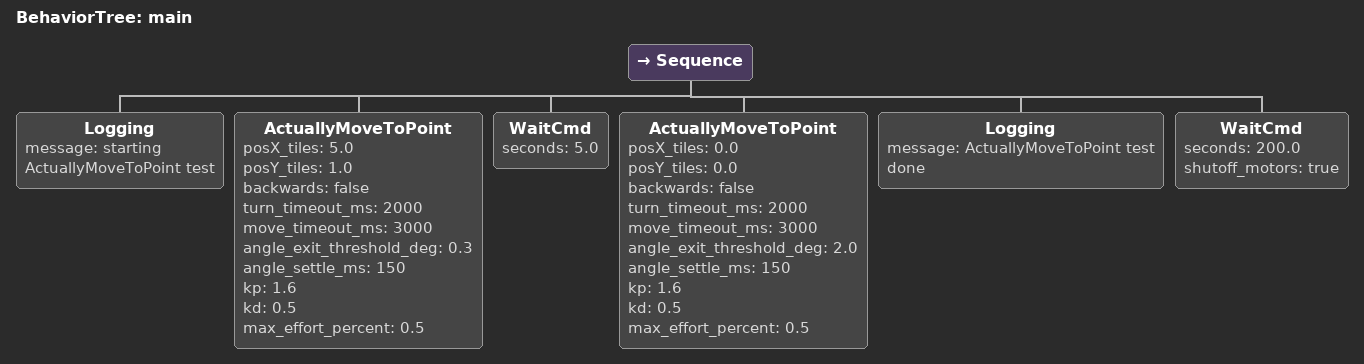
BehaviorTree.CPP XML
<?xml version="1.0" encoding="UTF-8"?>
<root BTCPP_format="4">
  <BehaviorTree ID="main">
    <Sequence>
      <Logging message="starting ActuallyMoveToPoint test"/>

      <!-- Turn toward (2.7, 3.3) then drive to it. -->
      <ActuallyMoveToPoint posX_tiles="5.0"
        posY_tiles="1.0"
        backwards="false"
        turn_timeout_ms="2000"
        move_timeout_ms="3000"
        angle_exit_threshold_deg="0.3"
        angle_settle_ms="150"
        kp="1.6"
        kd="0.5"
        max_effort_percent="0.5"/>

      <WaitCmd seconds="5.0"/>

      <!-- Drive back to the origin, turning first. -->
      <ActuallyMoveToPoint posX_tiles="0.0"
        posY_tiles="0.0"
        backwards="false"
        turn_timeout_ms="2000"
        move_timeout_ms="3000"
        angle_exit_threshold_deg="2.0"
        angle_settle_ms="150"
        kp="1.6"
        kd="0.5"
        max_effort_percent="0.5"/>

      <Logging message="ActuallyMoveToPoint test done"/>
      <WaitCmd seconds="200.0"
        shutoff_motors="true"/>
    </Sequence>
  </BehaviorTree>
</root>
